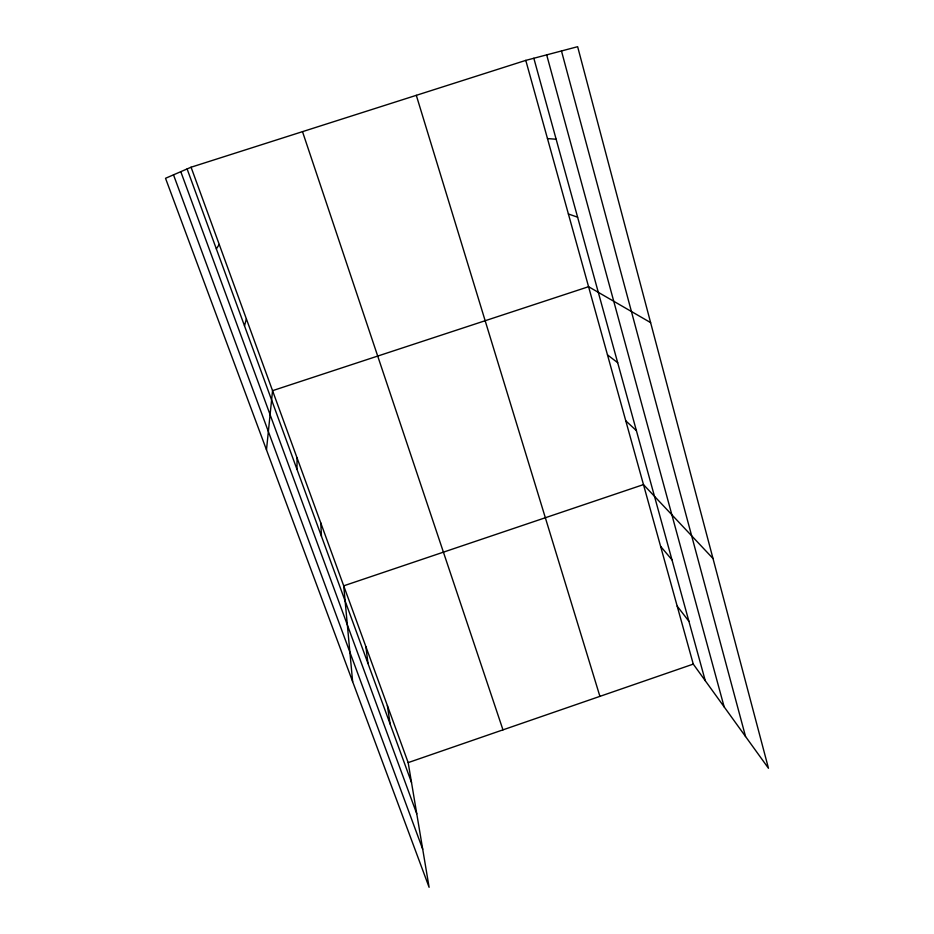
<?xml version="1.0" encoding="UTF-8"?>
<svg xmlns="http://www.w3.org/2000/svg" width="934" height="934" viewBox="0 0 934 934"><rect width="100%" height="100%" fill="white"/><g stroke="black" fill="none" stroke-linecap="round" stroke-linejoin="round"><path stroke-width="1.4" d="M296.965 469.3L297.07 457.94M266.482 449.849L272.553 390.669L588.572 286.703L650.613 322.604M244.498 325.838L246.378 318.891M216.349 248.888L219.233 244.463M191.073 167.221L165.528 178.289L429.103 887.3L408.17 762.611L191.073 167.221L525.784 60.383L577.644 46.7L768.472 768.273L693.273 664.109L525.784 60.383M408.17 762.611L693.273 664.109M547.476 138.582L556.139 139.236M568.386 213.968L577.621 217.202M607.485 354.885L617.689 362.696M625.78 420.825L636.393 430.644M713.004 558.509L643.468 484.606L343.712 585.828L352.632 681.586M660.607 546.355L671.978 559.816M677.197 606.166L688.895 621.262M173.502 174.833L422.705 849.228M180.787 171.669L416.751 813.759M187.104 168.937L411.509 782.482M302.499 131.647L502.971 729.863M416.307 95.326L599.908 696.367M533.839 58.258L705.275 680.734M546.682 54.873L724.154 706.886M561.474 50.961L745.542 736.517M387.377 705.555L390.108 723.967M365.894 646.655L367.984 663.49M320.782 522.947L321.459 536.268"/></g></svg>
